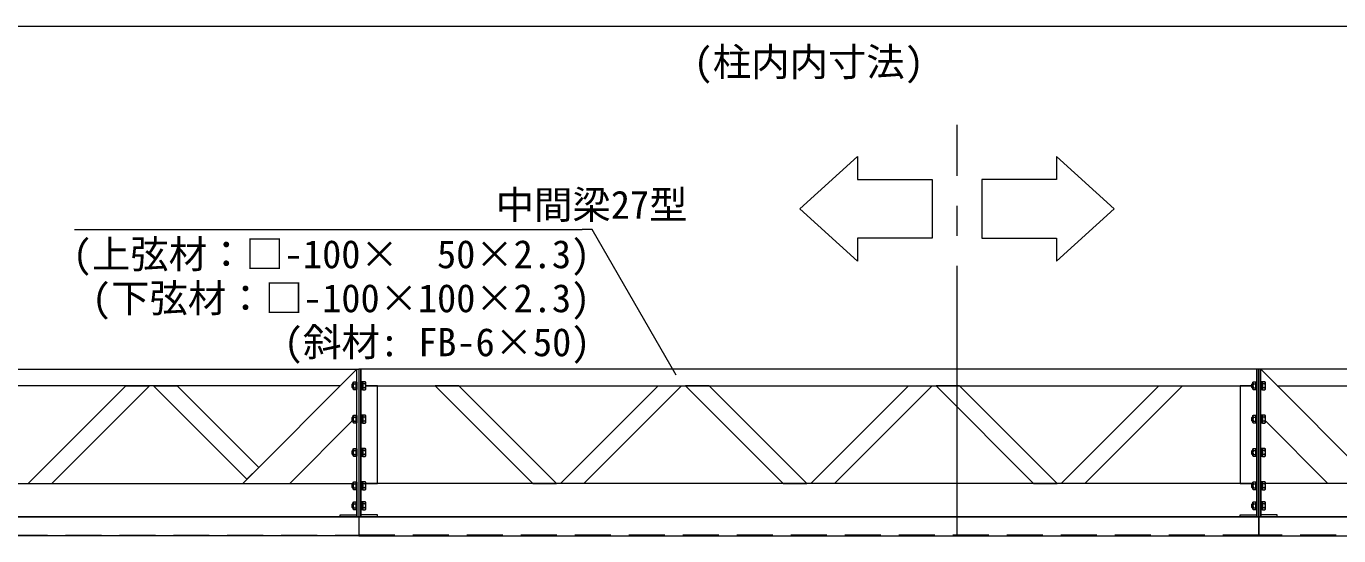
# Model space of a CAD drawing. Units: millimetres, scale not verified. Extents: x -20976 to 3174, y -17325 to 17325.
# Drawn here: x -15285 to -11346, y -9190 to -7661 of the extents above; entities that cross this region are included whole.
import ezdxf
from ezdxf.enums import TextEntityAlignment as Align

# ---------------------------------------------------------------- set-up
doc = ezdxf.new("R2010")
doc.units = ezdxf.units.MM
doc.header["$LTSCALE"] = 90
doc.linetypes.add('CHAIN2', pattern=[12, 9, -1, 1, -1])
doc.linetypes.add('DASHED1', pattern=[1.8, 1.2, -0.6])
for name, color, linetype, lineweight in [('0-6_ﾎﾞﾙﾄ類', 2, 'Continuous', 18), ('0-B_寸法', 3, 'Continuous', 18), ('1-3_中間梁27', 7, 'Continuous', 18), ('1-4_通芯', 1, 'CHAIN2', 18), ('1-9_文字', 7, 'Continuous', 18), ('1-B_連結用梁45', 7, 'Continuous', 18)]:
    doc.layers.add(name, color=color, linetype=linetype, lineweight=lineweight)
doc.styles.add('ＭＳ ゴシック', font='')
doc.styles.get('ＭＳ ゴシック').set_extended_font_data('MS Gothic')

msp = doc.modelspace()

# ---------------------------------------------------------------- linework, layer by layer
at = {"layer": '0-6_ﾎﾞﾙﾄ類'}
for p, q in [((-14304.94, -8733), (-14306.94, -8735)), ((-14306.94, -8745), (-14306.94, -8735)), ((-14303.54, -8734.2), (-14306.14, -8734.2)), ((-14304.94, -8747), (-14304.94, -8733)), ((-14303.54, -8733), (-14304.94, -8733)), ((-14303.54, -8729.5), (-14301.92, -8727.88)), ((-14303.54, -8750.5), (-14303.54, -8729.5)), ((-14301.92, -8733.94), (-14294.54, -8733.94)), ((-14274.94, -8739.2), (-14277.94, -8740)), ((-14274.94, -8740), (-14277.94, -8740.8)), ((-14267.57, -8733.94), (-14274.94, -8733.94)), ((-14265.94, -8729.5), (-14267.57, -8727.88)), ((-14265.94, -8750.5), (-14265.94, -8729.5)), ((-11604.94, -8733), (-11606.94, -8735)), ((-11606.94, -8745), (-11606.94, -8735)), ((-11603.54, -8734.2), (-11606.14, -8734.2)), ((-11604.94, -8747), (-11604.94, -8733)), ((-11603.54, -8733), (-11604.94, -8733)), ((-11603.54, -8729.5), (-11601.92, -8727.88)), ((-11603.54, -8750.5), (-11603.54, -8729.5)), ((-11601.92, -8733.94), (-11594.54, -8733.94)), ((-11574.94, -8739.2), (-11577.94, -8740)), ((-11574.94, -8740), (-11577.94, -8740.8)), ((-11567.57, -8733.94), (-11574.94, -8733.94)), ((-11565.94, -8729.5), (-11567.57, -8727.88)), ((-11565.94, -8750.5), (-11565.94, -8729.5)), ((-14304.94, -8747), (-14306.94, -8745)), ((-14303.54, -8745.8), (-14306.14, -8745.8)), ((-14303.54, -8747), (-14304.94, -8747)), ((-14303.54, -8750.5), (-14301.92, -8752.12)), ((-14301.92, -8746.07), (-14294.54, -8746.07)), ((-14267.57, -8746.07), (-14274.94, -8746.07)), ((-14265.94, -8750.5), (-14267.57, -8752.12)), ((-11604.94, -8747), (-11606.94, -8745)), ((-11603.54, -8745.8), (-11606.14, -8745.8)), ((-11603.54, -8747), (-11604.94, -8747)), ((-11603.54, -8750.5), (-11601.92, -8752.12)), ((-11601.92, -8746.07), (-11594.54, -8746.07)), ((-11567.57, -8746.07), (-11574.94, -8746.07)), ((-11565.94, -8750.5), (-11567.57, -8752.12)), ((-14304.94, -8833), (-14306.94, -8835)), ((-14306.94, -8845), (-14306.94, -8835)), ((-14304.94, -8847), (-14306.94, -8845)), ((-14303.54, -8834.2), (-14306.14, -8834.2)), ((-14303.54, -8845.8), (-14306.14, -8845.8)), ((-14304.94, -8847), (-14304.94, -8833)), ((-14303.54, -8833), (-14304.94, -8833)), ((-14303.54, -8847), (-14304.94, -8847)), ((-14303.54, -8829.5), (-14301.92, -8827.88)), ((-14303.54, -8850.5), (-14303.54, -8829.5)), ((-14303.54, -8850.5), (-14301.92, -8852.12)), ((-14301.92, -8833.94), (-14294.54, -8833.94)), ((-14301.92, -8846.06), (-14294.54, -8846.06)), ((-14274.94, -8839.2), (-14277.94, -8840)), ((-14274.94, -8840), (-14277.94, -8840.81)), ((-14267.57, -8833.94), (-14274.94, -8833.94)), ((-14267.57, -8846.06), (-14274.94, -8846.06)), ((-14265.94, -8829.5), (-14267.57, -8827.88)), ((-14265.94, -8850.5), (-14267.57, -8852.12)), ((-14265.94, -8850.5), (-14265.94, -8829.5)), ((-11604.94, -8833), (-11606.94, -8835)), ((-11606.94, -8845), (-11606.94, -8835)), ((-11604.94, -8847), (-11606.94, -8845)), ((-11603.54, -8834.2), (-11606.14, -8834.2)), ((-11603.54, -8845.8), (-11606.14, -8845.8)), ((-11604.94, -8847), (-11604.94, -8833)), ((-11603.54, -8833), (-11604.94, -8833)), ((-11603.54, -8847), (-11604.94, -8847)), ((-11603.54, -8829.5), (-11601.92, -8827.88)), ((-11603.54, -8850.5), (-11603.54, -8829.5)), ((-11603.54, -8850.5), (-11601.92, -8852.12)), ((-11601.92, -8833.94), (-11594.54, -8833.94)), ((-11601.92, -8846.06), (-11594.54, -8846.06)), ((-11574.94, -8839.2), (-11577.94, -8840)), ((-11574.94, -8840), (-11577.94, -8840.81)), ((-11567.57, -8833.94), (-11574.94, -8833.94)), ((-11567.57, -8846.06), (-11574.94, -8846.06)), ((-11565.94, -8829.5), (-11567.57, -8827.88)), ((-11565.94, -8850.5), (-11567.57, -8852.12)), ((-11565.94, -8850.5), (-11565.94, -8829.5)), ((-14304.94, -8933), (-14306.94, -8935)), ((-14306.94, -8945), (-14306.94, -8935)), ((-14303.54, -8934.2), (-14306.14, -8934.2)), ((-14304.94, -8947), (-14304.94, -8933)), ((-14303.54, -8933), (-14304.94, -8933)), ((-14303.54, -8929.5), (-14301.92, -8927.87)), ((-14303.54, -8950.5), (-14303.54, -8929.5)), ((-14301.92, -8933.94), (-14294.54, -8933.94)), ((-14274.94, -8939.2), (-14277.94, -8940)), ((-14274.94, -8940), (-14277.94, -8940.81)), ((-14267.57, -8933.94), (-14274.94, -8933.94)), ((-14265.94, -8929.5), (-14267.57, -8927.87)), ((-14265.94, -8950.5), (-14265.94, -8929.5)), ((-11604.94, -8933), (-11606.94, -8935)), ((-11606.94, -8945), (-11606.94, -8935)), ((-11603.54, -8934.2), (-11606.14, -8934.2)), ((-11604.94, -8947), (-11604.94, -8933)), ((-11603.54, -8933), (-11604.94, -8933)), ((-11603.54, -8929.5), (-11601.92, -8927.87)), ((-11603.54, -8950.5), (-11603.54, -8929.5)), ((-11601.92, -8933.94), (-11594.54, -8933.94)), ((-11574.94, -8939.2), (-11577.94, -8940)), ((-11574.94, -8940), (-11577.94, -8940.81)), ((-11567.57, -8933.94), (-11574.94, -8933.94)), ((-11565.94, -8929.5), (-11567.57, -8927.87)), ((-11565.94, -8950.5), (-11565.94, -8929.5)), ((-14304.94, -8947), (-14306.94, -8945)), ((-14303.54, -8945.8), (-14306.14, -8945.8)), ((-14303.54, -8947), (-14304.94, -8947)), ((-14303.54, -8950.5), (-14301.92, -8952.12)), ((-14301.92, -8946.06), (-14294.54, -8946.06)), ((-14267.57, -8946.06), (-14274.94, -8946.06)), ((-14265.94, -8950.5), (-14267.57, -8952.12)), ((-11604.94, -8947), (-11606.94, -8945)), ((-11603.54, -8945.8), (-11606.14, -8945.8)), ((-11603.54, -8947), (-11604.94, -8947)), ((-11603.54, -8950.5), (-11601.92, -8952.12)), ((-11601.92, -8946.06), (-11594.54, -8946.06)), ((-11567.57, -8946.06), (-11574.94, -8946.06)), ((-11565.94, -8950.5), (-11567.57, -8952.12)), ((-14304.94, -9033), (-14306.94, -9035)), ((-14306.94, -9045), (-14306.94, -9035)), ((-14304.94, -9047), (-14306.94, -9045)), ((-14303.54, -9034.2), (-14306.14, -9034.2)), ((-14303.54, -9045.8), (-14306.14, -9045.8)), ((-14304.94, -9047), (-14304.94, -9033)), ((-14303.54, -9033), (-14304.94, -9033)), ((-14303.54, -9047), (-14304.94, -9047)), ((-14303.54, -9029.5), (-14301.92, -9027.87)), ((-14303.54, -9050.5), (-14303.54, -9029.5)), ((-14303.54, -9050.5), (-14301.92, -9052.13)), ((-14301.92, -9033.94), (-14294.54, -9033.94)), ((-14301.92, -9046.06), (-14294.54, -9046.06)), ((-14274.94, -9039.19), (-14277.94, -9040)), ((-14274.94, -9040), (-14277.94, -9040.81)), ((-14267.57, -9033.94), (-14274.94, -9033.94)), ((-14267.57, -9046.06), (-14274.94, -9046.06)), ((-14265.94, -9029.5), (-14267.57, -9027.87)), ((-14265.94, -9050.5), (-14267.57, -9052.13)), ((-14265.94, -9050.5), (-14265.94, -9029.5)), ((-11604.94, -9033), (-11606.94, -9035)), ((-11606.94, -9045), (-11606.94, -9035)), ((-11604.94, -9047), (-11606.94, -9045)), ((-11603.54, -9034.2), (-11606.14, -9034.2)), ((-11603.54, -9045.8), (-11606.14, -9045.8)), ((-11604.94, -9047), (-11604.94, -9033)), ((-11603.54, -9033), (-11604.94, -9033)), ((-11603.54, -9047), (-11604.94, -9047)), ((-11603.54, -9029.5), (-11601.92, -9027.87)), ((-11603.54, -9050.5), (-11603.54, -9029.5)), ((-11603.54, -9050.5), (-11601.92, -9052.13)), ((-11601.92, -9033.94), (-11594.54, -9033.94)), ((-11601.92, -9046.06), (-11594.54, -9046.06)), ((-11574.94, -9039.19), (-11577.94, -9040)), ((-11574.94, -9040), (-11577.94, -9040.81)), ((-11567.57, -9033.94), (-11574.94, -9033.94)), ((-11567.57, -9046.06), (-11574.94, -9046.06)), ((-11565.94, -9029.5), (-11567.57, -9027.87)), ((-11565.94, -9050.5), (-11567.57, -9052.13)), ((-11565.94, -9050.5), (-11565.94, -9029.5)), ((-14304.94, -9093), (-14306.94, -9095)), ((-14306.94, -9105), (-14306.94, -9095)), ((-14303.54, -9094.2), (-14306.14, -9094.2)), ((-14304.94, -9107), (-14304.94, -9093)), ((-14303.54, -9093), (-14304.94, -9093)), ((-14303.54, -9089.5), (-14301.92, -9087.88)), ((-14303.54, -9110.5), (-14303.54, -9089.5)), ((-14301.92, -9093.94), (-14294.54, -9093.94)), ((-14267.57, -9093.94), (-14274.94, -9093.94)), ((-14265.94, -9089.5), (-14267.57, -9087.88)), ((-14265.94, -9110.5), (-14265.94, -9089.5)), ((-11604.94, -9093), (-11606.94, -9095)), ((-11606.94, -9105), (-11606.94, -9095)), ((-11603.54, -9094.2), (-11606.14, -9094.2)), ((-11604.94, -9107), (-11604.94, -9093)), ((-11603.54, -9093), (-11604.94, -9093)), ((-11603.54, -9089.5), (-11601.92, -9087.88)), ((-11603.54, -9110.5), (-11603.54, -9089.5)), ((-11601.92, -9093.94), (-11594.54, -9093.94)), ((-11567.57, -9093.94), (-11574.94, -9093.94)), ((-11565.94, -9089.5), (-11567.57, -9087.88)), ((-11565.94, -9110.5), (-11565.94, -9089.5)), ((-14304.94, -9107), (-14306.94, -9105)), ((-14303.54, -9105.8), (-14306.14, -9105.8)), ((-14303.54, -9107), (-14304.94, -9107)), ((-14303.54, -9110.5), (-14301.92, -9112.12)), ((-14301.92, -9106.07), (-14294.54, -9106.07)), ((-14274.94, -9099.2), (-14277.94, -9100)), ((-14274.94, -9100), (-14277.94, -9100.8)), ((-14267.57, -9106.07), (-14274.94, -9106.07)), ((-14265.94, -9110.5), (-14267.57, -9112.12)), ((-11604.94, -9107), (-11606.94, -9105)), ((-11603.54, -9105.8), (-11606.14, -9105.8)), ((-11603.54, -9107), (-11604.94, -9107)), ((-11603.54, -9110.5), (-11601.92, -9112.12)), ((-11601.92, -9106.07), (-11594.54, -9106.07)), ((-11574.94, -9099.2), (-11577.94, -9100)), ((-11574.94, -9100), (-11577.94, -9100.8)), ((-11567.57, -9106.07), (-11574.94, -9106.07)), ((-11565.94, -9110.5), (-11567.57, -9112.12))]:
    msp.add_line(p, q, dxfattribs=at)
for points in [[(-14301.92, -8727.88), (-14294.54, -8727.88), (-14294.54, -8752.12), (-14301.92, -8752.12)], [(-14267.57, -8727.88), (-14274.94, -8727.88), (-14274.94, -8752.12), (-14267.57, -8752.12)], [(-11601.92, -8727.88), (-11594.54, -8727.88), (-11594.54, -8752.12), (-11601.92, -8752.12)], [(-11567.57, -8727.88), (-11574.94, -8727.88), (-11574.94, -8752.12), (-11567.57, -8752.12)], [(-14301.92, -8827.88), (-14294.54, -8827.88), (-14294.54, -8852.12), (-14301.92, -8852.12)], [(-14267.57, -8827.88), (-14274.94, -8827.88), (-14274.94, -8852.12), (-14267.57, -8852.12)], [(-11601.92, -8827.88), (-11594.54, -8827.88), (-11594.54, -8852.12), (-11601.92, -8852.12)], [(-11567.57, -8827.88), (-11574.94, -8827.88), (-11574.94, -8852.12), (-11567.57, -8852.12)], [(-14301.92, -8927.87), (-14294.54, -8927.87), (-14294.54, -8952.12), (-14301.92, -8952.12)], [(-14267.57, -8927.87), (-14274.94, -8927.87), (-14274.94, -8952.12), (-14267.57, -8952.12)], [(-11601.92, -8927.87), (-11594.54, -8927.87), (-11594.54, -8952.12), (-11601.92, -8952.12)], [(-11567.57, -8927.87), (-11574.94, -8927.87), (-11574.94, -8952.12), (-11567.57, -8952.12)], [(-14301.92, -9027.87), (-14294.54, -9027.87), (-14294.54, -9052.13), (-14301.92, -9052.13)], [(-14267.57, -9027.87), (-14274.94, -9027.87), (-14274.94, -9052.13), (-14267.57, -9052.13)], [(-11601.92, -9027.87), (-11594.54, -9027.87), (-11594.54, -9052.13), (-11601.92, -9052.13)], [(-11567.57, -9027.87), (-11574.94, -9027.87), (-11574.94, -9052.13), (-11567.57, -9052.13)], [(-14301.92, -9087.88), (-14294.54, -9087.88), (-14294.54, -9112.12), (-14301.92, -9112.12)], [(-14267.57, -9087.88), (-14274.94, -9087.88), (-14274.94, -9112.12), (-14267.57, -9112.12)], [(-11601.92, -9087.88), (-11594.54, -9087.88), (-11594.54, -9112.12), (-11601.92, -9112.12)], [(-11567.57, -9087.88), (-11574.94, -9087.88), (-11574.94, -9112.12), (-11567.57, -9112.12)]]:
    msp.add_lwpolyline(points, dxfattribs=at)
for points in [[(-14294.54, -8751), (-14294.54, -8729), (-14292.24, -8729), (-14292.24, -8751)], [(-14277.94, -8729), (-14277.94, -8751), (-14280.24, -8751), (-14280.24, -8729)], [(-14277.94, -8728.65), (-14277.94, -8751.35), (-14274.94, -8751.35), (-14274.94, -8728.65)], [(-11594.54, -8751), (-11594.54, -8729), (-11592.24, -8729), (-11592.24, -8751)], [(-11577.94, -8729), (-11577.94, -8751), (-11580.24, -8751), (-11580.24, -8729)], [(-11577.94, -8728.65), (-11577.94, -8751.35), (-11574.94, -8751.35), (-11574.94, -8728.65)], [(-14294.54, -8851), (-14294.54, -8829), (-14292.24, -8829), (-14292.24, -8851)], [(-14277.94, -8829), (-14277.94, -8851), (-14280.24, -8851), (-14280.24, -8829)], [(-14277.94, -8828.65), (-14277.94, -8851.35), (-14274.94, -8851.35), (-14274.94, -8828.65)], [(-11594.54, -8851), (-11594.54, -8829), (-11592.24, -8829), (-11592.24, -8851)], [(-11577.94, -8829), (-11577.94, -8851), (-11580.24, -8851), (-11580.24, -8829)], [(-11577.94, -8828.65), (-11577.94, -8851.35), (-11574.94, -8851.35), (-11574.94, -8828.65)], [(-14294.54, -8951), (-14294.54, -8929), (-14292.24, -8929), (-14292.24, -8951)], [(-14277.94, -8929), (-14277.94, -8951), (-14280.24, -8951), (-14280.24, -8929)], [(-14277.94, -8928.65), (-14277.94, -8951.35), (-14274.94, -8951.35), (-14274.94, -8928.65)], [(-11594.54, -8951), (-11594.54, -8929), (-11592.24, -8929), (-11592.24, -8951)], [(-11577.94, -8929), (-11577.94, -8951), (-11580.24, -8951), (-11580.24, -8929)], [(-11577.94, -8928.65), (-11577.94, -8951.35), (-11574.94, -8951.35), (-11574.94, -8928.65)], [(-14294.54, -9051), (-14294.54, -9029), (-14292.24, -9029), (-14292.24, -9051)], [(-14277.94, -9029), (-14277.94, -9051), (-14280.24, -9051), (-14280.24, -9029)], [(-14277.94, -9028.65), (-14277.94, -9051.35), (-14274.94, -9051.35), (-14274.94, -9028.65)], [(-11594.54, -9051), (-11594.54, -9029), (-11592.24, -9029), (-11592.24, -9051)], [(-11577.94, -9029), (-11577.94, -9051), (-11580.24, -9051), (-11580.24, -9029)], [(-11577.94, -9028.65), (-11577.94, -9051.35), (-11574.94, -9051.35), (-11574.94, -9028.65)], [(-14294.54, -9111), (-14294.54, -9089), (-14292.24, -9089), (-14292.24, -9111)], [(-14277.94, -9089), (-14277.94, -9111), (-14280.24, -9111), (-14280.24, -9089)], [(-14277.94, -9088.65), (-14277.94, -9111.35), (-14274.94, -9111.35), (-14274.94, -9088.65)], [(-11594.54, -9111), (-11594.54, -9089), (-11592.24, -9089), (-11592.24, -9111)], [(-11577.94, -9089), (-11577.94, -9111), (-11580.24, -9111), (-11580.24, -9089)], [(-11577.94, -9088.65), (-11577.94, -9111.35), (-11574.94, -9111.35), (-11574.94, -9088.65)]]:
    msp.add_lwpolyline(points, close=True, dxfattribs=at)
for centre, radius, start, end in [((-14291.41, -8740), 12.12, 150, 210), ((-14298.89, -8730.91), 4.28, 135, 225), ((-14270.6, -8730.91), 4.28, 315, 45), ((-14278.07, -8740), 12.12, 330, 30), ((-11591.41, -8740), 12.12, 150, 210), ((-11598.89, -8730.91), 4.28, 135, 225), ((-11570.6, -8730.91), 4.28, 315, 45), ((-11578.07, -8740), 12.12, 330, 30), ((-14298.89, -8749.09), 4.28, 135, 225), ((-14270.6, -8749.09), 4.28, 315, 45), ((-11598.89, -8749.09), 4.28, 135, 225), ((-11570.6, -8749.09), 4.28, 315, 45), ((-14291.41, -8840), 12.12, 150, 210), ((-14298.89, -8830.91), 4.28, 135, 225), ((-14298.89, -8849.1), 4.28, 135, 225), ((-14270.6, -8830.91), 4.28, 315, 45), ((-14278.07, -8840), 12.12, 330, 30), ((-14270.6, -8849.1), 4.28, 315, 45), ((-11591.41, -8840), 12.12, 150, 210), ((-11598.89, -8830.91), 4.28, 135, 225), ((-11598.89, -8849.1), 4.28, 135, 225), ((-11570.6, -8830.91), 4.28, 315, 45), ((-11578.07, -8840), 12.12, 330, 30), ((-11570.6, -8849.1), 4.28, 315, 45), ((-14291.41, -8940), 12.12, 150, 210), ((-14298.89, -8930.91), 4.28, 135, 225), ((-14270.6, -8930.91), 4.28, 315, 45), ((-14278.07, -8940), 12.12, 330, 30), ((-11591.41, -8940), 12.12, 150, 210), ((-11598.89, -8930.91), 4.28, 135, 225), ((-11570.6, -8930.91), 4.28, 315, 45), ((-11578.07, -8940), 12.12, 330, 30), ((-14298.89, -8949.1), 4.28, 135, 225), ((-14270.6, -8949.1), 4.28, 315, 45), ((-11598.89, -8949.1), 4.28, 135, 225), ((-11570.6, -8949.1), 4.28, 315, 45), ((-14291.41, -9040), 12.12, 150, 210), ((-14298.89, -9030.91), 4.28, 135, 225), ((-14298.89, -9049.1), 4.28, 135, 225), ((-14270.6, -9030.91), 4.28, 315, 45), ((-14278.07, -9040), 12.12, 330, 30), ((-14270.6, -9049.1), 4.28, 315, 45), ((-11591.41, -9040), 12.12, 150, 210), ((-11598.89, -9030.91), 4.28, 135, 225), ((-11598.89, -9049.1), 4.28, 135, 225), ((-11570.6, -9030.91), 4.28, 315, 45), ((-11578.07, -9040), 12.12, 330, 30), ((-11570.6, -9049.1), 4.28, 315, 45), ((-14291.41, -9100), 12.12, 150, 210), ((-14298.89, -9090.91), 4.28, 135, 225), ((-14270.6, -9090.91), 4.28, 315, 45), ((-14278.07, -9100), 12.12, 330, 30), ((-11591.41, -9100), 12.12, 150, 210), ((-11598.89, -9090.91), 4.28, 135, 225), ((-11570.6, -9090.91), 4.28, 315, 45), ((-11578.07, -9100), 12.12, 330, 30), ((-14298.89, -9109.09), 4.28, 135, 225), ((-14270.6, -9109.09), 4.28, 315, 45), ((-11598.89, -9109.09), 4.28, 135, 225), ((-11570.6, -9109.09), 4.28, 315, 45)]:
    msp.add_arc(centre, radius, start, end, dxfattribs=at)
at = {"layer": '0-B_寸法'}
msp.add_line((-18720.24, -7661.4), (-7152.24, -7661.4), dxfattribs=at)
at = {"layer": '1-3_中間梁27'}
for p, q in [((-14280.24, -8740), (-14280.24, -9033)), ((-14265.94, -8740), (-11606.94, -8740)), ((-11592.24, -9033), (-11592.24, -8740)), ((-11603.54, -9033), (-14265.94, -9033))]:
    msp.add_line(p, q, dxfattribs=at)
at = {"layer": '1-3_中間梁27', "color": 4, "linetype": 'DASHED1', "lineweight": 9}
msp.add_line((-11586.24, -9188.4), (-14286.24, -9188.4), dxfattribs=at)
at = {"layer": '1-3_中間梁27'}
for points in [[(-14286.24, -9133), (-14280.24, -9133), (-14280.24, -8690), (-14286.24, -8690)], [(-11592.24, -9133), (-11586.24, -9133), (-11586.24, -8690), (-11592.24, -8690)], [(-13764.38, -9033), (-13693.66, -9033), (-13986.66, -8740), (-14057.37, -8740)], [(-13610.95, -9033), (-13681.66, -9033), (-13388.66, -8740), (-13317.95, -8740)], [(-13012.95, -9033), (-12942.24, -9033), (-13235.24, -8740), (-13305.95, -8740)], [(-12859.53, -9033), (-12930.24, -9033), (-12637.24, -8740), (-12566.53, -8740)], [(-12261.53, -9033), (-12190.81, -9033), (-12483.82, -8740), (-12554.53, -8740)], [(-12108.11, -9033), (-12178.82, -9033), (-11885.82, -8740), (-11815.11, -8740)], [(-14286.24, -9190), (-11586.24, -9190), (-11586.24, -9133), (-14286.24, -9133)], [(-14230.24, -9133), (-14230.24, -9127), (-14280.24, -9127), (-14280.24, -9133)], [(-11642.24, -9133), (-11642.24, -9127), (-11592.24, -9127), (-11592.24, -9133)]]:
    msp.add_lwpolyline(points, close=True, dxfattribs=at)
for points in [[(-11592.24, -8740), (-11592.24, -8690), (-14280.24, -8690), (-14280.24, -8740)], [(-14265.94, -9033), (-14230.24, -9033), (-14230.24, -8740), (-14265.94, -8740)], [(-11606.94, -8740), (-11642.24, -8740), (-11642.24, -9033), (-11603.54, -9033)], [(-14280.24, -9033), (-14280.24, -9133), (-11592.24, -9133), (-11592.24, -9033)]]:
    msp.add_lwpolyline(points, dxfattribs=at)
at = {"layer": '1-4_通芯'}
msp.add_line((-12491.24, -9190), (-12491.24, -7956.91), dxfattribs=at)
at = {"layer": '1-9_文字'}
for p, q in [((-15140.05, -8271), (-13616.51, -8271)), ((-13586.6, -8271), (-13616.51, -8271)), ((-13334.32, -8707.97), (-13586.6, -8271))]:
    msp.add_line(p, q, dxfattribs=at)
for points in [[(-12963.03, -8209.04), (-12789.74, -8052.13), (-12789.74, -8121.6), (-12565.77, -8121.6), (-12565.77, -8296.82), (-12789.74, -8296.82), (-12789.74, -8366.3)], [(-12019.45, -8209.04), (-12192.74, -8052.13), (-12192.74, -8121.6), (-12416.72, -8121.6), (-12416.72, -8296.82), (-12192.74, -8296.82), (-12192.74, -8366.3)]]:
    msp.add_lwpolyline(points, close=True, dxfattribs=at)
at = {"layer": '1-B_連結用梁45'}
for p, q in [((-17192.24, -8690), (-14292.24, -8690)), ((-8680.24, -8690), (-11580.24, -8690)), ((-14342.24, -8740), (-17172.04, -8740)), ((-15278.66, -9033), (-14985.66, -8740)), ((-15207.95, -9033), (-14914.95, -8740)), ((-14985.66, -8740), (-14914.95, -8740)), ((-14902.95, -8740), (-14832.24, -8740)), ((-11530.24, -8740), (-8700.44, -8740)), ((-18886.24, -9033), (-14303.54, -9033)), ((-15278.66, -9033), (-15207.95, -9033)), ((-6986.24, -9033), (-11565.94, -9033))]:
    msp.add_line(p, q, dxfattribs=at)
at = {"layer": '1-B_連結用梁45', "color": 4, "linetype": 'DASHED1', "lineweight": 9}
for p, q in [((-18731.24, -9188.4), (-14286.24, -9188.4)), ((-7141.24, -9188.4), (-11586.24, -9188.4))]:
    msp.add_line(p, q, dxfattribs=at)
at = {"layer": '1-B_連結用梁45'}
for points in [[(-14292.24, -8831.42), (-14292.24, -8690), (-14635.19, -9032.95), (-14493.76, -9032.95), (-14306.38, -8845.56)], [(-11580.24, -8831.42), (-11580.24, -8690), (-11237.29, -9032.95), (-11378.72, -9032.95), (-11565.94, -8845.72)], [(-14832.24, -8740), (-14586.88, -8985.37), (-14622.23, -9020.72), (-14902.95, -8740)], [(-14292.24, -9033), (-14292.24, -9133), (-18486.24, -9133)], [(-11580.24, -9033), (-11580.24, -9133), (-7386.24, -9133)], [(-17886.24, -9133), (-14286.24, -9133), (-14286.24, -9190), (-17886.24, -9190), (-17886.24, -9187)], [(-7986.24, -9133), (-11586.24, -9133), (-11586.24, -9190), (-7986.24, -9190), (-7986.24, -9187)]]:
    msp.add_lwpolyline(points, dxfattribs=at)
for points in [[(-14286.24, -9133), (-14292.24, -9133), (-14292.24, -8690), (-14286.24, -8690)], [(-11586.24, -9133), (-11580.24, -9133), (-11580.24, -8690), (-11586.24, -8690)], [(-14342.24, -9133), (-14342.24, -9127), (-14292.24, -9127), (-14292.24, -9133)], [(-11530.24, -9133), (-11530.24, -9127), (-11580.24, -9127), (-11580.24, -9133)]]:
    msp.add_lwpolyline(points, close=True, dxfattribs=at)

# ---------------------------------------------------------------- texts
at = {"layer": '0-B_寸法', "style": 'ＭＳ ゴシック'}
msp.add_text('(柱内内寸法)', height=84.46, dxfattribs=at).set_placement((-13281.84, -7836.12), align=Align.BOTTOM_LEFT)
at = {"layer": '1-9_文字', "style": 'ＭＳ ゴシック'}
for s, p in [('                      中間梁27型', (-15140.05, -8264.52)), ('(上弦材：□-100×  50×2.3)', (-15145.05, -8412.69)), ('(下弦材：□-100×100×2.3)', (-15087.45, -8544.69)), ('(斜材: FB-6×50)', (-14511.45, -8676.69))]:
    msp.add_text(s, height=84.46, dxfattribs=at).set_placement(p, align=Align.BOTTOM_LEFT)

doc.saveas('drawing.dxf')
